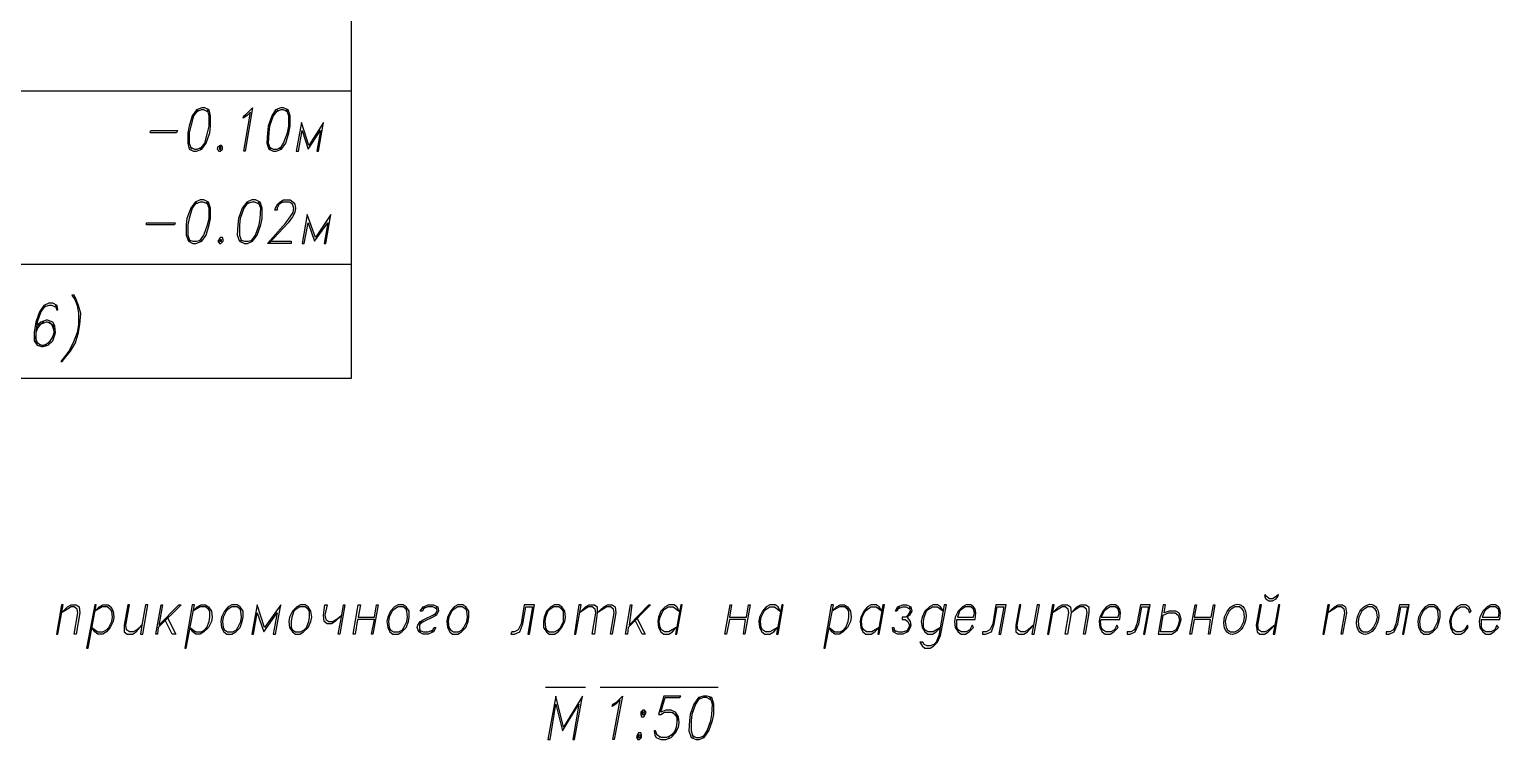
# Model space of a CAD drawing. Header units: millimetres. Extents: x 4241 to 6572, y 870 to 1291.
# Drawn here: x 5513.9 to 5598.3, y 990.9 to 1031.7 of the extents above; entities that cross this region are included whole.
import ezdxf

# ---------------------------------------------------------------- set-up
doc = ezdxf.new("R2010")
doc.units = ezdxf.units.MM
doc.layers.add('PDF _0', color=7, linetype='Continuous')

msp = doc.modelspace()

# ---------------------------------------------------------------- linework, layer by layer
at = {"layer": 'PDF _0', "lineweight": 25}
for points in [[(5462.0137, 1011.6326), (5532.4164, 1011.6326), (5532.4164, 1054.9834), (5533.0091, 1055.9995), (5533.6018, 1054.9834)], [(5462.0137, 1028.1432), (5532.4164, 1028.1432)], [(5523.6108, 1027.0424), (5523.3568, 1026.7038), (5523.1874, 1026.1111), (5523.1028, 1025.7301), (5523.1028, 1025.1374), (5523.2298, 1024.7987)], [(5524.2035, 1026.9154), (5523.9495, 1027.0424), (5523.7801, 1027.0424), (5523.4838, 1026.9154)], [(5523.7378, 1024.7987), (5523.9918, 1025.1374), (5524.1611, 1025.7301), (5524.2458, 1026.1111), (5524.2458, 1026.7038), (5524.1611, 1027.0424)], [(5528.1829, 1027.0424), (5527.9289, 1026.7038), (5527.7173, 1026.1111), (5527.6749, 1025.7301), (5527.6326, 1025.1374), (5527.7596, 1024.7987)], [(5528.7756, 1026.9154), (5528.5216, 1027.0424), (5528.3523, 1027.0424), (5528.0559, 1026.9154)], [(5528.31, 1024.7987), (5528.5216, 1025.1374), (5528.7333, 1025.7301), (5528.818, 1026.1111), (5528.818, 1026.7038), (5528.691, 1027.0424)], [(5523.1451, 1024.9257), (5523.3991, 1024.7987), (5523.5685, 1024.7987), (5523.8648, 1024.9257)], [(5527.6749, 1024.9257), (5527.9289, 1024.7987), (5528.1406, 1024.7987), (5528.3946, 1024.9257)], [(5523.5261, 1021.7506), (5523.2721, 1021.4119), (5523.1028, 1020.8192), (5523.0181, 1020.4382), (5523.0181, 1019.8455), (5523.1451, 1019.5069)], [(5524.2035, 1021.6236), (5523.9071, 1021.7506), (5523.7378, 1021.7506), (5523.4414, 1021.6236)], [(5523.6955, 1019.5069), (5523.9495, 1019.8455), (5524.1611, 1020.4382), (5524.2458, 1020.8192), (5524.2458, 1021.4119), (5524.1188, 1021.7506)], [(5526.4896, 1021.7506), (5526.2355, 1021.4119), (5526.0239, 1020.8192), (5525.9815, 1020.4382), (5525.9815, 1019.8455), (5526.1085, 1019.5069)], [(5527.1246, 1021.6236), (5526.8706, 1021.7506), (5526.7012, 1021.7506), (5526.3625, 1021.6236)], [(5526.6589, 1019.5069), (5526.9129, 1019.8455), (5527.1246, 1020.4382), (5527.1669, 1020.8192), (5527.2092, 1021.4119), (5527.0822, 1021.7506)], [(5527.7173, 1019.5069), (5528.945, 1019.5069), (5528.945, 1019.3799), (5527.5903, 1019.3799), (5528.6486, 1020.5652), (5528.9026, 1020.9039), (5529.072, 1021.1579), (5529.1143, 1021.4119), (5529.0296, 1021.6236), (5528.8603, 1021.7506), (5528.4793, 1021.7506), (5528.2676, 1021.6236), (5528.1406, 1021.4119), (5528.1406, 1021.2849), (5528.0136, 1021.2849), (5528.0559, 1021.4119), (5528.1829, 1021.6236), (5528.31, 1021.7506), (5528.5216, 1021.8776), (5528.9026, 1021.8776), (5529.072, 1021.7506), (5529.1566, 1021.6236), (5529.199, 1021.4119), (5529.1566, 1021.1579), (5529.0296, 1020.9039), (5528.7756, 1020.5652), (5527.6749, 1019.3799)], [(5523.0604, 1019.5915), (5523.3144, 1019.5069), (5523.5261, 1019.5069), (5523.8225, 1019.5915)], [(5526.0239, 1019.5915), (5526.2779, 1019.5069), (5526.4896, 1019.5069), (5526.7859, 1019.5915)], [(5462.0137, 1018.1945), (5532.4164, 1018.1945)], [(5515.4402, 1015.8237), (5515.4825, 1015.5697), (5515.5672, 1015.5697), (5515.5248, 1015.8237), (5515.2708, 1015.9507), (5515.0592, 1015.9507), (5514.7628, 1015.8237), (5514.5088, 1015.4427), (5514.2971, 1014.85), (5514.2125, 1014.2573), (5514.2125, 1013.7917), (5514.3818, 1013.5376), (5514.6358, 1013.453), (5514.7205, 1013.453), (5515.0168, 1013.5376), (5515.2708, 1013.7917), (5515.3978, 1014.1303), (5515.4402, 1014.2573), (5515.3978, 1014.6384), (5515.2708, 1014.85), (5514.9745, 1014.977), (5514.8898, 1014.977), (5514.5935, 1014.85), (5514.3395, 1014.6384)], [(5514.8475, 1015.8237), (5514.5935, 1015.4427), (5514.3818, 1014.85), (5514.2971, 1014.2573), (5514.2971, 1013.7917), (5514.5511, 1013.5376)], [(5515.4825, 1015.6967), (5515.2285, 1015.8237), (5515.0592, 1015.8237), (5514.7205, 1015.6967)], [(5515.3555, 1014.3843), (5515.2285, 1014.723), (5514.9745, 1014.85), (5514.8898, 1014.85), (5514.5511, 1014.723), (5514.2971, 1014.3843)], [(5514.7628, 1014.85), (5514.4665, 1014.6384), (5514.2971, 1014.2573)], [(5514.8475, 1013.5376), (5515.1438, 1013.7917), (5515.3132, 1014.1303), (5515.3555, 1014.2573), (5515.3132, 1014.6384), (5515.0592, 1014.85)], [(5514.2548, 1014.0457), (5514.3818, 1013.6647), (5514.6358, 1013.5376), (5514.7628, 1013.5376), (5515.0592, 1013.6647), (5515.3132, 1014.0457)], [(5536.6076, 998.5088), (5536.4806, 998.2548), (5536.3536, 998.2548), (5536.5229, 998.5088), (5536.8192, 998.6358), (5537.1156, 998.6358), (5537.3696, 998.5088), (5537.4119, 998.2548), (5537.2849, 998.0431), (5537.0733, 997.9161), (5536.5652, 997.6621), (5536.3536, 997.5351)], [(5537.3273, 998.3818), (5537.0733, 998.5088), (5536.7769, 998.5088), (5536.4806, 998.3818)], [(5537.2003, 998.0431), (5537.3273, 998.2548), (5537.2849, 998.5088)], [(5563.8288, 998.5088), (5563.7018, 998.2548), (5563.6172, 998.2548), (5563.7442, 998.5088), (5564.0405, 998.6358), (5564.2522, 998.6358), (5564.5062, 998.5088), (5564.5485, 998.2548), (5564.4215, 998.0431), (5564.2945, 997.9161), (5564.4639, 997.6621), (5564.5062, 997.4504), (5564.4639, 997.3234), (5564.3369, 997.0694), (5564.0405, 996.9424), (5563.7442, 996.9424), (5563.4902, 997.0694), (5563.4478, 997.3234), (5563.5325, 997.3234), (5563.5748, 997.0694)], [(5563.7018, 998.3818), (5564.0405, 998.5088), (5564.2099, 998.5088), (5564.4639, 998.3818)], [(5564.4215, 998.5088), (5564.4639, 998.2548), (5564.3369, 998.0431), (5564.2099, 997.9161), (5563.9982, 997.9161), (5563.9982, 997.7891), (5564.1675, 997.7891), (5564.3369, 997.6621), (5564.4215, 997.4504), (5564.3792, 997.3234), (5564.2522, 997.0694)], [(5521.8327, 997.9161), (5522.3407, 996.9424), (5522.1291, 996.9424), (5521.7057, 997.7891)], [(5537.0309, 997.0694), (5537.1579, 997.3234), (5537.2426, 997.3234), (5537.1156, 997.0694), (5536.8192, 996.9424), (5536.5229, 996.9424), (5536.2689, 997.0694), (5536.1842, 997.3234), (5536.2266, 997.4504), (5536.3536, 997.6621), (5536.5652, 997.7891), (5537.0733, 998.0431), (5537.2849, 998.1701)], [(5536.4382, 997.6621), (5536.3112, 997.4504), (5536.3112, 997.3234), (5536.3536, 997.0694)], [(5548.7577, 997.9161), (5549.2657, 996.9424), (5549.0963, 996.9424), (5548.673, 997.7891)], [(5536.2689, 997.1964), (5536.5229, 997.0694), (5536.8192, 997.0694), (5537.1156, 997.1964)], [(5563.4902, 997.1964), (5563.7865, 997.0694), (5564.0405, 997.0694), (5564.3792, 997.1964)], [(5543.5505, 993.8943), (5545.8366, 993.8943)], [(5546.6833, 993.8943), (5553.4568, 993.8943)], [(5551.0437, 991.4812), (5550.7897, 991.1425), (5550.4934, 991.0155), (5550.197, 991.0155), (5549.943, 991.1425), (5549.8584, 991.3965), (5549.7737, 991.3965), (5549.816, 991.1425), (5549.9007, 991.0155), (5550.1547, 990.8885), (5550.4511, 990.8885), (5550.7474, 991.0155), (5551.0014, 991.2695), (5551.1707, 991.6082), (5551.2131, 991.8622), (5551.1707, 992.2009), (5551.0014, 992.4549), (5550.7474, 992.5819), (5550.4511, 992.5819), (5550.1547, 992.4549), (5550.4087, 993.3016), (5551.2554, 993.3016), (5551.2977, 993.3863), (5550.324, 993.3863), (5550.0277, 992.3279), (5550.1547, 992.3279), (5550.3664, 992.4549), (5550.7474, 992.4549), (5551.0014, 992.3279), (5551.1284, 991.9892)], [(5552.3985, 993.3016), (5552.1444, 992.9206), (5551.9328, 992.3279), (5551.8904, 991.9892), (5551.8904, 991.3965), (5552.0174, 991.0155)], [(5553.0335, 993.1746), (5552.7795, 993.3016), (5552.6101, 993.3016), (5552.2714, 993.1746)], [(5552.5678, 991.0155), (5552.8218, 991.3965), (5553.0335, 991.9892), (5553.0758, 992.3279), (5553.1181, 992.9206), (5552.9911, 993.3016)], [(5550.8321, 992.4549), (5551.0861, 992.2009), (5551.0861, 991.8622), (5551.0437, 991.6082), (5550.9167, 991.2695), (5550.5781, 991.0155)], [(5550.1124, 991.0155), (5549.8584, 991.2695)], [(5551.9328, 991.1425), (5552.1868, 991.0155), (5552.3985, 991.0155), (5552.6948, 991.1425)]]:
    msp.add_lwpolyline(points, dxfattribs=at)
for points in [[(5523.8225, 1027.1695), (5523.5261, 1027.0424), (5523.2721, 1026.7038), (5523.1028, 1026.1111), (5523.0181, 1025.7301), (5523.0181, 1025.1374), (5523.1028, 1024.7987), (5523.3568, 1024.6717), (5523.5261, 1024.6717), (5523.8225, 1024.7987), (5524.0765, 1025.1374), (5524.2881, 1025.7301), (5524.3305, 1026.1111), (5524.3305, 1026.7038), (5524.2458, 1027.0424), (5523.9918, 1027.1695)], [(5526.3202, 1024.6717), (5526.2355, 1024.6717), (5526.6166, 1026.9154), (5526.4049, 1026.7038), (5526.1932, 1026.5768), (5526.2355, 1026.7038), (5526.4049, 1026.8308), (5526.7436, 1027.1695)], [(5528.3523, 1027.1695), (5528.0559, 1027.0424), (5527.8443, 1026.7038), (5527.6326, 1026.1111), (5527.5903, 1025.7301), (5527.5479, 1025.1374), (5527.6749, 1024.7987), (5527.9289, 1024.6717), (5528.0983, 1024.6717), (5528.3946, 1024.7987), (5528.6486, 1025.1374), (5528.818, 1025.7301), (5528.9026, 1026.1111), (5528.9026, 1026.7038), (5528.7756, 1027.0424), (5528.5216, 1027.1695)], [(5529.2413, 1024.6717), (5529.3683, 1024.6717), (5529.58, 1025.8571), (5529.9187, 1024.7987), (5530.6384, 1025.8571), (5530.4267, 1024.6717), (5530.5114, 1024.6717), (5530.8077, 1026.3228), (5529.961, 1025.0104), (5529.5377, 1026.3228)], [(5522.3831, 1025.7301), (5520.859, 1025.7301), (5520.9014, 1025.8571), (5522.4254, 1025.8571)], [(5524.8808, 1025.0104), (5524.7538, 1024.9257), (5524.7115, 1024.7987), (5524.7962, 1024.6717), (5524.8808, 1024.6717), (5525.0078, 1024.7987), (5525.0078, 1024.9257), (5524.9655, 1025.0104)], [(5524.8385, 1024.9257), (5524.8385, 1024.7987), (5524.9232, 1024.7987), (5524.9232, 1024.9257)], [(5523.7378, 1021.8776), (5523.4414, 1021.7506), (5523.1874, 1021.4119), (5522.9758, 1020.8192), (5522.9334, 1020.4382), (5522.9334, 1019.8455), (5523.0604, 1019.5069), (5523.3144, 1019.3799), (5523.4838, 1019.3799), (5523.8225, 1019.5069), (5524.0765, 1019.8455), (5524.2458, 1020.4382), (5524.3305, 1020.8192), (5524.3305, 1021.4119), (5524.2035, 1021.7506), (5523.9495, 1021.8776)], [(5526.7012, 1021.8776), (5526.4049, 1021.7506), (5526.1509, 1021.4119), (5525.9392, 1020.8192), (5525.8969, 1020.4382), (5525.8545, 1019.8455), (5525.9815, 1019.5069), (5526.2779, 1019.3799), (5526.4472, 1019.3799), (5526.7436, 1019.5069), (5526.9976, 1019.8455), (5527.2092, 1020.4382), (5527.2939, 1020.8192), (5527.2939, 1021.4119), (5527.1669, 1021.7506), (5526.9129, 1021.8776)], [(5522.2561, 1020.4382), (5520.6474, 1020.4382), (5520.6474, 1020.5652), (5522.2984, 1020.5652)], [(5529.58, 1019.3799), (5529.707, 1019.3799), (5529.9187, 1020.5652), (5530.2997, 1019.5069), (5531.0617, 1020.5652), (5530.85, 1019.3799), (5530.9347, 1019.3799), (5531.2311, 1021.0309), (5530.342, 1019.7185), (5529.8763, 1021.0309)], [(5524.8808, 1019.7185), (5524.7962, 1019.5915), (5524.7538, 1019.5069), (5524.8385, 1019.3799), (5524.9232, 1019.3799), (5525.0502, 1019.5069), (5525.0502, 1019.5915), (5525.0078, 1019.7185)], [(5524.8808, 1019.5915), (5524.8385, 1019.5069), (5524.9655, 1019.5069), (5524.9655, 1019.5915)], [(5515.8212, 1012.6063), (5516.0329, 1012.8603), (5516.2869, 1013.199), (5516.5832, 1013.6647), (5516.7525, 1014.2573), (5516.8372, 1014.723), (5516.8796, 1015.358), (5516.7525, 1015.8237), (5516.6255, 1016.1624), (5516.4985, 1016.4164), (5516.3715, 1016.4164), (5516.5409, 1016.1624), (5516.6679, 1015.8237), (5516.7525, 1015.358), (5516.7525, 1014.723), (5516.6679, 1014.2573), (5516.4562, 1013.6647), (5516.2022, 1013.199), (5515.9482, 1012.8603), (5515.7365, 1012.6063)], [(5515.5672, 996.9424), (5515.8635, 998.6358), (5515.7788, 998.6358), (5515.4825, 996.9424)], [(5516.6255, 996.9424), (5516.4985, 996.9424), (5516.7102, 998.1701), (5516.6679, 998.3818), (5516.4985, 998.5088), (5516.3292, 998.5088), (5516.1175, 998.3818), (5515.7788, 998.1701), (5516.1175, 998.5088), (5516.3292, 998.6358), (5516.6255, 998.6358), (5516.7949, 998.5088), (5516.8372, 998.1701)], [(5517.3029, 996.138), (5517.7686, 998.6358), (5517.6839, 998.6358), (5517.2182, 996.138)], [(5517.5146, 997.3234), (5517.8533, 997.0694), (5518.1496, 997.0694), (5518.3613, 997.1964), (5518.4883, 997.3234), (5518.6576, 997.6621), (5518.7, 997.9161), (5518.6576, 998.2548), (5518.5729, 998.3818), (5518.4036, 998.5088), (5518.1073, 998.5088), (5517.6839, 998.2548), (5517.9379, 998.5088), (5518.1496, 998.6358), (5518.4459, 998.6358), (5518.6153, 998.5088), (5518.7423, 998.2548), (5518.7846, 997.9161), (5518.7423, 997.6621), (5518.5729, 997.3234), (5518.3613, 997.0694), (5518.1496, 996.9424), (5517.8533, 996.9424), (5517.6839, 997.0694)], [(5520.3933, 997.4504), (5520.097, 997.1964), (5519.8853, 997.0694), (5519.6737, 997.0694), (5519.5043, 997.1964), (5519.462, 997.4504), (5519.6737, 998.6358), (5519.589, 998.6358), (5519.3773, 997.4504), (5519.3773, 997.0694), (5519.5466, 996.9424), (5519.843, 996.9424), (5520.0547, 997.0694), (5520.3933, 997.4504), (5520.3087, 996.9424), (5520.4357, 996.9424), (5520.732, 998.6358), (5520.605, 998.6358)], [(5521.367, 997.4504), (5522.5101, 998.6358), (5522.6371, 998.6358), (5521.3247, 997.3234), (5521.2824, 996.9424), (5521.1977, 996.9424), (5521.494, 998.6358), (5521.5787, 998.6358)], [(5522.9334, 996.138), (5523.3991, 998.6358), (5523.2721, 998.6358), (5522.8488, 996.138)], [(5523.1451, 997.3234), (5523.4838, 997.0694), (5523.7801, 997.0694), (5523.9918, 997.1964), (5524.1188, 997.3234), (5524.2458, 997.6621), (5524.2881, 997.9161), (5524.2881, 998.2548), (5524.2035, 998.3818), (5524.0341, 998.5088), (5523.7378, 998.5088), (5523.3144, 998.2548), (5523.5685, 998.5088), (5523.7801, 998.6358), (5524.0341, 998.6358), (5524.2035, 998.5088), (5524.3728, 998.2548), (5524.4151, 997.9161), (5524.3728, 997.6621), (5524.2035, 997.3234), (5523.9495, 997.0694), (5523.7378, 996.9424), (5523.4838, 996.9424), (5523.3144, 997.0694)], [(5525.5582, 998.6358), (5525.3465, 998.5088), (5525.1348, 998.2548), (5524.9655, 997.9161), (5524.9232, 997.6621), (5524.9655, 997.3234), (5525.0925, 997.0694), (5525.2618, 996.9424), (5525.5582, 996.9424), (5525.7699, 997.0694), (5526.0239, 997.3234), (5526.1509, 997.6621), (5526.1932, 997.9161), (5526.1932, 998.2548), (5526.0239, 998.5088), (5525.8545, 998.6358)], [(5525.5582, 998.5088), (5525.3465, 998.3818), (5525.2195, 998.2548), (5525.0502, 997.9161), (5525.0078, 997.6621), (5525.0502, 997.3234), (5525.1348, 997.1964), (5525.3042, 997.0694), (5525.6005, 997.0694), (5525.8122, 997.1964), (5525.8969, 997.3234), (5526.0662, 997.6621), (5526.1085, 997.9161), (5526.0662, 998.2548), (5526.0239, 998.3818), (5525.8545, 998.5088)], [(5526.7012, 996.9424), (5526.7859, 996.9424), (5526.9976, 998.1701), (5527.3786, 997.0694), (5528.1406, 998.1701), (5527.9289, 996.9424), (5528.0559, 996.9424), (5528.3523, 998.6358), (5527.4209, 997.3234), (5526.9976, 998.6358)], [(5529.4953, 998.6358), (5529.2837, 998.5088), (5529.0296, 998.2548), (5528.8603, 997.9161), (5528.818, 997.6621), (5528.8603, 997.3234), (5529.0296, 997.0694), (5529.199, 996.9424), (5529.453, 996.9424), (5529.6647, 997.0694), (5529.9187, 997.3234), (5530.088, 997.6621), (5530.1303, 997.9161), (5530.088, 998.2548), (5529.9187, 998.5088), (5529.7493, 998.6358)], [(5529.453, 998.5088), (5529.2413, 998.3818), (5529.1143, 998.2548), (5528.9873, 997.9161), (5528.945, 997.6621), (5528.945, 997.3234), (5529.0296, 997.1964), (5529.199, 997.0694), (5529.4953, 997.0694), (5529.707, 997.1964), (5529.834, 997.3234), (5529.961, 997.6621), (5530.0033, 997.9161), (5530.0033, 998.2548), (5529.9187, 998.3818), (5529.7493, 998.5088)], [(5531.8661, 998.0431), (5531.4851, 997.6621), (5531.2734, 997.5351), (5531.0194, 997.5351), (5530.85, 997.6621), (5530.8077, 998.0431), (5530.8924, 998.6358), (5531.0194, 998.6358), (5530.8924, 998.0431), (5530.9347, 997.7891), (5531.104, 997.6621), (5531.3157, 997.6621), (5531.5274, 997.7891), (5531.8661, 998.0431), (5531.9507, 998.6358), (5532.0354, 998.6358), (5531.7391, 996.9424), (5531.6544, 996.9424)], [(5532.6281, 996.9424), (5532.5011, 996.9424), (5532.7974, 998.6358), (5532.9244, 998.6358), (5532.7974, 997.9161), (5533.7288, 997.9161), (5533.8558, 998.6358), (5533.9405, 998.6358), (5533.6441, 996.9424), (5533.5595, 996.9424), (5533.7288, 997.7891), (5532.7551, 997.7891)], [(5535.0835, 998.6358), (5534.8718, 998.5088), (5534.6602, 998.2548), (5534.4908, 997.9161), (5534.4485, 997.6621), (5534.4908, 997.3234), (5534.6178, 997.0694), (5534.7872, 996.9424), (5535.0835, 996.9424), (5535.2952, 997.0694), (5535.5492, 997.3234), (5535.6762, 997.6621), (5535.7185, 997.9161), (5535.7185, 998.2548), (5535.5492, 998.5088), (5535.3799, 998.6358)], [(5535.0835, 998.5088), (5534.8718, 998.3818), (5534.7448, 998.2548), (5534.5755, 997.9161), (5534.5332, 997.6621), (5534.5755, 997.3234), (5534.6602, 997.1964), (5534.8295, 997.0694), (5535.1259, 997.0694), (5535.3375, 997.1964), (5535.4222, 997.3234), (5535.5915, 997.6621), (5535.6339, 997.9161), (5535.5915, 998.2548), (5535.5492, 998.3818), (5535.3799, 998.5088)], [(5538.5126, 998.6358), (5538.301, 998.5088), (5538.0893, 998.2548), (5537.9199, 997.9161), (5537.8776, 997.6621), (5537.9199, 997.3234), (5538.047, 997.0694), (5538.2163, 996.9424), (5538.5126, 996.9424), (5538.7243, 997.0694), (5538.9783, 997.3234), (5539.1053, 997.6621), (5539.1477, 997.9161), (5539.1477, 998.2548), (5538.9783, 998.5088), (5538.809, 998.6358)], [(5538.5126, 998.5088), (5538.301, 998.3818), (5538.174, 998.2548), (5538.0046, 997.9161), (5537.9623, 997.6621), (5538.0046, 997.3234), (5538.0893, 997.1964), (5538.2586, 997.0694), (5538.555, 997.0694), (5538.7666, 997.1964), (5538.8513, 997.3234), (5539.0207, 997.6621), (5539.063, 997.9161), (5539.0207, 998.2548), (5538.9783, 998.3818), (5538.7666, 998.5088)], [(5542.5344, 996.9424), (5542.6191, 996.9424), (5542.9155, 998.6358), (5542.3228, 998.6358), (5542.1534, 997.5351), (5541.9841, 997.1964), (5541.7724, 997.0694), (5541.6031, 997.0694), (5541.5607, 996.9424), (5541.7724, 996.9424), (5542.0688, 997.0694), (5542.2381, 997.5351), (5542.4074, 998.5088), (5542.7885, 998.5088)], [(5544.0585, 998.6358), (5543.8468, 998.5088), (5543.5928, 998.2548), (5543.4658, 997.9161), (5543.4235, 997.6621), (5543.4235, 997.3234), (5543.5928, 997.0694), (5543.7622, 996.9424), (5544.0585, 996.9424), (5544.2702, 997.0694), (5544.4818, 997.3234), (5544.6512, 997.6621), (5544.6935, 997.9161), (5544.6512, 998.2548), (5544.4818, 998.5088), (5544.3125, 998.6358)], [(5544.0162, 998.5088), (5543.8045, 998.3818), (5543.6775, 998.2548), (5543.5505, 997.9161), (5543.5081, 997.6621), (5543.5505, 997.3234), (5543.5928, 997.1964), (5543.7622, 997.0694), (5544.0585, 997.0694), (5544.2702, 997.1964), (5544.3972, 997.3234), (5544.5665, 997.6621), (5544.5665, 997.9161), (5544.5665, 998.2548), (5544.4818, 998.3818), (5544.3125, 998.5088)], [(5545.2862, 996.9424), (5545.5825, 998.6358), (5545.4555, 998.6358), (5545.2015, 996.9424)], [(5546.3446, 996.9424), (5546.2176, 996.9424), (5546.4292, 998.1701), (5546.3869, 998.3818), (5546.2176, 998.5088), (5546.0059, 998.5088), (5545.7942, 998.3818), (5545.4979, 998.1701), (5545.8366, 998.5088), (5546.0482, 998.6358), (5546.3446, 998.6358), (5546.5139, 998.5088), (5546.5139, 998.1701)], [(5547.3606, 996.9424), (5547.2759, 996.9424), (5547.4876, 998.1701), (5547.4453, 998.3818), (5547.2759, 998.5088), (5547.0643, 998.5088), (5546.8526, 998.3818), (5546.5139, 998.1701), (5546.8949, 998.5088), (5547.1066, 998.6358), (5547.3606, 998.6358), (5547.5299, 998.5088), (5547.5723, 998.1701)], [(5548.3343, 997.4504), (5549.4774, 998.6358), (5549.562, 998.6358), (5548.292, 997.3234), (5548.2496, 996.9424), (5548.1226, 996.9424), (5548.419, 998.6358), (5548.5036, 998.6358)], [(5551.0437, 997.3234), (5550.6204, 997.0694), (5550.3664, 997.0694), (5550.197, 997.1964), (5550.1124, 997.3234), (5550.07, 997.6621), (5550.1124, 997.9161), (5550.2817, 998.2548), (5550.3664, 998.3818), (5550.5781, 998.5088), (5550.8744, 998.5088), (5551.2131, 998.2548), (5551.0861, 998.5088), (5550.9167, 998.6358), (5550.6204, 998.6358), (5550.4087, 998.5088), (5550.1547, 998.2548), (5550.0277, 997.9161), (5549.9854, 997.6621), (5550.0277, 997.3234), (5550.1547, 997.0694), (5550.324, 996.9424), (5550.6204, 996.9424), (5550.8321, 997.0694)], [(5551.0861, 996.9424), (5551.3824, 998.6358), (5551.2977, 998.6358), (5551.0014, 996.9424)], [(5553.9225, 996.9424), (5553.8378, 996.9424), (5554.1342, 998.6358), (5554.2188, 998.6358), (5554.0918, 997.9161), (5555.0655, 997.9161), (5555.1925, 998.6358), (5555.2772, 998.6358), (5554.9809, 996.9424), (5554.8962, 996.9424), (5555.0232, 997.7891), (5554.0918, 997.7891)], [(5556.8436, 997.3234), (5556.4203, 997.0694), (5556.1662, 997.0694), (5555.9969, 997.1964), (5555.9122, 997.3234), (5555.8699, 997.6621), (5555.9122, 997.9161), (5556.0816, 998.2548), (5556.2086, 998.3818), (5556.4203, 998.5088), (5556.6743, 998.5088), (5557.0129, 998.2548), (5556.8859, 998.5088), (5556.7166, 998.6358), (5556.4203, 998.6358), (5556.2086, 998.5088), (5555.9969, 998.2548), (5555.8276, 997.9161), (5555.7852, 997.6621), (5555.8276, 997.3234), (5555.9546, 997.0694), (5556.1239, 996.9424), (5556.4203, 996.9424), (5556.6319, 997.0694)], [(5556.8859, 996.9424), (5557.1823, 998.6358), (5557.0976, 998.6358), (5556.8013, 996.9424)], [(5559.5954, 996.138), (5560.0611, 998.6358), (5559.934, 998.6358), (5559.5107, 996.138)], [(5559.807, 997.3234), (5560.1457, 997.0694), (5560.4421, 997.0694), (5560.6537, 997.1964), (5560.7807, 997.3234), (5560.9077, 997.6621), (5560.9501, 997.9161), (5560.9501, 998.2548), (5560.8654, 998.3818), (5560.6961, 998.5088), (5560.3997, 998.5088), (5559.9764, 998.2548), (5560.2304, 998.5088), (5560.4421, 998.6358), (5560.6961, 998.6358), (5560.8654, 998.5088), (5561.0348, 998.2548), (5561.0771, 997.9161), (5561.0348, 997.6621), (5560.8654, 997.3234), (5560.6114, 997.0694), (5560.3997, 996.9424), (5560.1457, 996.9424), (5559.9764, 997.0694)], [(5562.6858, 997.3234), (5562.2625, 997.0694), (5561.9661, 997.0694), (5561.7968, 997.1964), (5561.7121, 997.3234), (5561.6698, 997.6621), (5561.7121, 997.9161), (5561.8814, 998.2548), (5562.0085, 998.3818), (5562.2201, 998.5088), (5562.5165, 998.5088), (5562.8551, 998.2548), (5562.6858, 998.5088), (5562.5165, 998.6358), (5562.2201, 998.6358), (5562.0085, 998.5088), (5561.7968, 998.2548), (5561.6274, 997.9161), (5561.5851, 997.6621), (5561.6274, 997.3234), (5561.7544, 997.0694), (5561.9238, 996.9424), (5562.2201, 996.9424), (5562.4318, 997.0694)], [(5562.6858, 996.9424), (5562.9822, 998.6358), (5562.8975, 998.6358), (5562.6011, 996.9424)], [(5565.0142, 996.4767), (5565.1412, 996.2651), (5565.3106, 996.138), (5565.6069, 996.138), (5565.8186, 996.2651), (5566.0303, 996.4767), (5566.1996, 996.8577), (5566.5383, 998.6358), (5566.4113, 998.6358), (5566.1149, 996.8577), (5565.9456, 996.4767), (5565.8186, 996.3497), (5565.6069, 996.2651), (5565.4376, 996.2651), (5565.2682, 996.3497), (5565.1836, 996.4767)], [(5566.1996, 997.3234), (5565.7762, 997.0694), (5565.4799, 997.0694), (5565.3106, 997.1964), (5565.2259, 997.3234), (5565.2259, 997.6621), (5565.2682, 997.9161), (5565.3952, 998.2548), (5565.5222, 998.3818), (5565.7339, 998.5088), (5566.0303, 998.5088), (5566.3689, 998.2548), (5566.1996, 998.5088), (5566.0303, 998.6358), (5565.7762, 998.6358), (5565.5646, 998.5088), (5565.3106, 998.2548), (5565.1412, 997.9161), (5565.0989, 997.6621), (5565.1412, 997.3234), (5565.3106, 997.0694), (5565.4799, 996.9424), (5565.7339, 996.9424), (5565.9456, 997.0694)], [(5567.131, 997.7891), (5568.1893, 997.7891), (5568.2317, 998.1701), (5568.1893, 998.3818), (5568.1047, 998.5088), (5567.9353, 998.6358), (5567.6813, 998.6358), (5567.4696, 998.5088), (5567.2156, 998.2548), (5567.0463, 997.9161), (5567.004, 997.6621), (5567.0463, 997.3234), (5567.2156, 997.0694), (5567.385, 996.9424), (5567.639, 996.9424), (5567.8507, 997.0694), (5568.1047, 997.3234), (5568.02, 997.4504), (5567.893, 997.1964), (5567.6813, 997.0694), (5567.385, 997.0694), (5567.2156, 997.1964), (5567.131, 997.3234), (5567.131, 997.6621)], [(5568.1047, 997.9161), (5568.147, 998.1701), (5568.1047, 998.3818), (5567.9353, 998.5088), (5567.639, 998.5088), (5567.4273, 998.3818), (5567.3003, 998.2548), (5567.1733, 997.9161)], [(5569.544, 996.9424), (5569.671, 996.9424), (5569.9674, 998.6358), (5569.3747, 998.6358), (5569.2054, 997.5351), (5569.036, 997.1964), (5568.8244, 997.0694), (5568.6127, 997.0694), (5568.6127, 996.9424), (5568.782, 996.9424), (5569.1207, 997.0694), (5569.29, 997.5351), (5569.4594, 998.5088), (5569.8404, 998.5088)], [(5571.5338, 997.4504), (5571.2374, 997.1964), (5571.0258, 997.0694), (5570.8141, 997.0694), (5570.6448, 997.1964), (5570.6024, 997.4504), (5570.8141, 998.6358), (5570.7294, 998.6358), (5570.5177, 997.4504), (5570.5177, 997.0694), (5570.6871, 996.9424), (5570.9834, 996.9424), (5571.1951, 997.0694), (5571.5338, 997.4504), (5571.4491, 996.9424), (5571.5761, 996.9424), (5571.8725, 998.6358), (5571.7455, 998.6358)], [(5572.4228, 996.9424), (5572.7192, 998.6358), (5572.6345, 998.6358), (5572.3381, 996.9424)], [(5573.4812, 996.9424), (5573.3542, 996.9424), (5573.5659, 998.1701), (5573.5235, 998.3818), (5573.3542, 998.5088), (5573.1848, 998.5088), (5572.9732, 998.3818), (5572.6345, 998.1701), (5572.9732, 998.5088), (5573.1848, 998.6358), (5573.4812, 998.6358), (5573.6505, 998.5088), (5573.6929, 998.1701)], [(5574.4972, 996.9424), (5574.4125, 996.9424), (5574.6242, 998.1701), (5574.5819, 998.3818), (5574.4125, 998.5088), (5574.2009, 998.5088), (5573.9892, 998.3818), (5573.6929, 998.1701), (5574.0315, 998.5088), (5574.2432, 998.6358), (5574.5396, 998.6358), (5574.7089, 998.5088), (5574.7089, 998.1701)], [(5575.4286, 997.7891), (5576.487, 997.7891), (5576.5293, 998.1701), (5576.487, 998.3818), (5576.4023, 998.5088), (5576.2329, 998.6358), (5575.9366, 998.6358), (5575.7249, 998.5088), (5575.5133, 998.2548), (5575.3439, 997.9161), (5575.3016, 997.6621), (5575.3439, 997.3234), (5575.4709, 997.0694), (5575.6403, 996.9424), (5575.9366, 996.9424), (5576.1483, 997.0694), (5576.4023, 997.3234), (5576.3176, 997.4504), (5576.1906, 997.1964), (5575.9789, 997.0694), (5575.6826, 997.0694), (5575.5133, 997.1964), (5575.4286, 997.3234), (5575.3862, 997.6621)], [(5576.4023, 997.9161), (5576.4446, 998.1701), (5576.4023, 998.3818), (5576.2329, 998.5088), (5575.9366, 998.5088), (5575.7249, 998.3818), (5575.5979, 998.2548), (5575.4286, 997.9161)], [(5577.8417, 996.9424), (5577.9263, 996.9424), (5578.2227, 998.6358), (5577.6723, 998.6358), (5577.4607, 997.5351), (5577.3336, 997.1964), (5577.122, 997.0694), (5576.9103, 997.0694), (5576.9103, 996.9424), (5577.0796, 996.9424), (5577.376, 997.0694), (5577.5877, 997.5351), (5577.757, 998.5088), (5578.138, 998.5088)], [(5578.9847, 998.6358), (5578.6884, 996.9424), (5579.4504, 996.9424), (5579.6621, 997.0694), (5579.7891, 997.1964), (5579.9161, 997.4504), (5580.0007, 997.7891), (5579.9584, 998.0431), (5579.8737, 998.1701), (5579.7044, 998.2548), (5579.3234, 998.2548), (5579.027, 998.1701), (5579.1117, 998.6358)], [(5580.5934, 996.9424), (5580.5088, 996.9424), (5580.8051, 998.6358), (5580.8898, 998.6358), (5580.7628, 997.9161), (5581.7365, 997.9161), (5581.8635, 998.6358), (5581.9481, 998.6358), (5581.6518, 996.9424), (5581.5671, 996.9424), (5581.6941, 997.7891), (5580.7628, 997.7891)], [(5583.0912, 998.5088), (5582.8795, 998.3818), (5582.7525, 998.2548), (5582.5832, 997.9161), (5582.5408, 997.6621), (5582.5832, 997.3234), (5582.6678, 997.1964), (5582.8372, 997.0694), (5583.0912, 997.0694), (5583.3029, 997.1964), (5583.4299, 997.3234), (5583.5992, 997.6621), (5583.6415, 997.9161), (5583.5992, 998.2548), (5583.5145, 998.3818), (5583.3452, 998.5088)], [(5585.3773, 997.4504), (5585.0386, 997.1964), (5584.8269, 997.0694), (5584.6152, 997.0694), (5584.4459, 997.1964), (5584.4036, 997.4504), (5584.6152, 998.6358), (5584.5306, 998.6358), (5584.3189, 997.4504), (5584.3612, 997.0694), (5584.5306, 996.9424), (5584.7846, 996.9424), (5584.9962, 997.0694), (5585.3773, 997.4504), (5585.2926, 996.9424), (5585.3773, 996.9424), (5585.6736, 998.6358), (5585.5889, 998.6358)], [(5585.5889, 999.2285), (5585.4619, 999.1015), (5585.2503, 998.9745), (5585.0809, 998.9745), (5584.9116, 999.1015), (5584.8269, 999.2285), (5584.7846, 999.1015), (5584.8692, 998.9745), (5585.0386, 998.8475), (5585.2503, 998.8475), (5585.4619, 998.9745), (5585.5466, 999.1015)], [(5588.2137, 996.9424), (5588.51, 998.6358), (5588.4254, 998.6358), (5588.129, 996.9424)], [(5589.2721, 996.9424), (5589.1874, 996.9424), (5589.3991, 998.1701), (5589.3567, 998.3818), (5589.1874, 998.5088), (5588.9757, 998.5088), (5588.764, 998.3818), (5588.4254, 998.1701), (5588.8064, 998.5088), (5589.0181, 998.6358), (5589.2721, 998.6358), (5589.4414, 998.5088), (5589.4837, 998.1701)], [(5590.7114, 998.5088), (5590.4998, 998.3818), (5590.3728, 998.2548), (5590.2034, 997.9161), (5590.1611, 997.6621), (5590.2034, 997.3234), (5590.2881, 997.1964), (5590.4574, 997.0694), (5590.7114, 997.0694), (5590.9231, 997.1964), (5591.0501, 997.3234), (5591.2195, 997.6621), (5591.2618, 997.9161), (5591.2195, 998.2548), (5591.1348, 998.3818), (5590.9655, 998.5088)], [(5592.7012, 996.9424), (5592.7859, 996.9424), (5593.0822, 998.6358), (5592.5318, 998.6358), (5592.3202, 997.5351), (5592.1932, 997.1964), (5591.9815, 997.0694), (5591.7698, 997.0694), (5591.7698, 996.9424), (5591.9392, 996.9424), (5592.2355, 997.0694), (5592.4472, 997.5351), (5592.6165, 998.5088), (5592.9975, 998.5088)], [(5594.2252, 998.6358), (5594.0136, 998.5088), (5593.8019, 998.2548), (5593.6325, 997.9161), (5593.5902, 997.6621), (5593.6325, 997.3234), (5593.7596, 997.0694), (5593.9289, 996.9424), (5594.2252, 996.9424), (5594.4369, 997.0694), (5594.6909, 997.3234), (5594.8179, 997.6621), (5594.8603, 997.9161), (5594.8603, 998.2548), (5594.6909, 998.5088), (5594.5216, 998.6358)], [(5594.2252, 998.5088), (5594.0136, 998.3818), (5593.8866, 998.2548), (5593.7172, 997.9161), (5593.6749, 997.6621), (5593.7172, 997.3234), (5593.8019, 997.1964), (5593.9712, 997.0694), (5594.2676, 997.0694), (5594.4792, 997.1964), (5594.5639, 997.3234), (5594.7333, 997.6621), (5594.7756, 997.9161), (5594.7333, 998.2548), (5594.6909, 998.3818), (5594.5216, 998.5088)], [(5596.469, 997.3234), (5596.4266, 997.4504), (5596.2573, 997.1964), (5596.0456, 997.0694), (5595.7916, 997.0694), (5595.6223, 997.1964), (5595.5376, 997.3234), (5595.4953, 997.6621), (5595.5376, 997.9161), (5595.707, 998.2548), (5595.834, 998.3818), (5596.0456, 998.5088), (5596.2996, 998.5088), (5596.469, 998.3818), (5596.5536, 998.1701), (5596.6383, 998.2548), (5596.5113, 998.5088), (5596.342, 998.6358), (5596.0456, 998.6358), (5595.834, 998.5088), (5595.6223, 998.2548), (5595.4529, 997.9161), (5595.4106, 997.6621), (5595.4529, 997.3234), (5595.5799, 997.0694), (5595.7493, 996.9424), (5596.0456, 996.9424), (5596.2573, 997.0694)], [(5597.231, 997.7891), (5598.2894, 997.7891), (5598.3317, 998.1701), (5598.2894, 998.3818), (5598.2047, 998.5088), (5598.0354, 998.6358), (5597.7814, 998.6358), (5597.5697, 998.5088), (5597.3157, 998.2548), (5597.1463, 997.9161), (5597.104, 997.6621), (5597.1463, 997.3234), (5597.3157, 997.0694), (5597.485, 996.9424), (5597.739, 996.9424), (5597.9507, 997.0694), (5598.2047, 997.3234), (5598.12, 997.4504), (5597.993, 997.1964), (5597.7814, 997.0694), (5597.485, 997.0694), (5597.3157, 997.1964), (5597.231, 997.3234), (5597.231, 997.6621)], [(5598.2047, 997.9161), (5598.247, 998.1701), (5598.2047, 998.3818), (5598.0354, 998.5088), (5597.739, 998.5088), (5597.5273, 998.3818), (5597.4003, 998.2548), (5597.2733, 997.9161)], [(5578.9847, 998.0431), (5579.281, 998.1701), (5579.6621, 998.1701), (5579.8314, 998.0431), (5579.9161, 997.7891), (5579.8314, 997.4504), (5579.7044, 997.1964), (5579.4927, 997.0694), (5578.8154, 997.0694)], [(5545.1169, 990.8885), (5545.2015, 990.8885), (5545.6672, 993.3863), (5544.5665, 991.6082), (5544.1432, 993.3863), (5543.6775, 990.8885), (5543.8045, 990.8885), (5544.1432, 992.9206), (5544.5242, 991.3965), (5545.4555, 992.9206)], [(5547.4876, 990.8885), (5547.4029, 990.8885), (5547.8263, 993.1746), (5547.5723, 992.9206), (5547.3606, 992.7936), (5547.4029, 992.9206), (5547.6146, 993.0476), (5547.9533, 993.3863)], [(5552.6101, 993.3863), (5552.3138, 993.3016), (5552.0598, 992.9206), (5551.8481, 992.3279), (5551.8058, 991.9892), (5551.7634, 991.3965), (5551.8904, 991.0155), (5552.1868, 990.8885), (5552.3561, 990.8885), (5552.6525, 991.0155), (5552.9065, 991.3965), (5553.1181, 991.9892), (5553.2028, 992.3279), (5553.2028, 992.9206), (5553.0758, 993.3016), (5552.8218, 993.3863)], [(5549.1387, 992.5819), (5549.0117, 992.4549), (5549.0117, 992.3279), (5549.054, 992.2009), (5549.181, 992.2009), (5549.2657, 992.3279), (5549.308, 992.4549), (5549.2233, 992.5819)], [(5549.0963, 992.4549), (5549.0963, 992.3279), (5549.181, 992.3279), (5549.2233, 992.4549)], [(5548.8847, 991.2695), (5548.8, 991.1425), (5548.7577, 991.0155), (5548.8423, 990.8885), (5548.927, 990.8885), (5549.054, 991.0155), (5549.054, 991.1425), (5549.0117, 991.2695)], [(5548.8847, 991.1425), (5548.8423, 991.0155), (5548.9693, 991.0155), (5548.9693, 991.1425)]]:
    msp.add_lwpolyline(points, close=True, dxfattribs=at)
for centre, start_param, end_param in [((5583.0911, 997.7947), 0.4649028, 6.7480881), ((5590.7114, 997.7947), 0.4649027, 6.748088)]:
    msp.add_ellipse(centre, major_axis=(0.2863, 0.8442), ratio=0.675915, start_param=start_param, end_param=end_param, dxfattribs=at)

doc.saveas('drawing.dxf')
